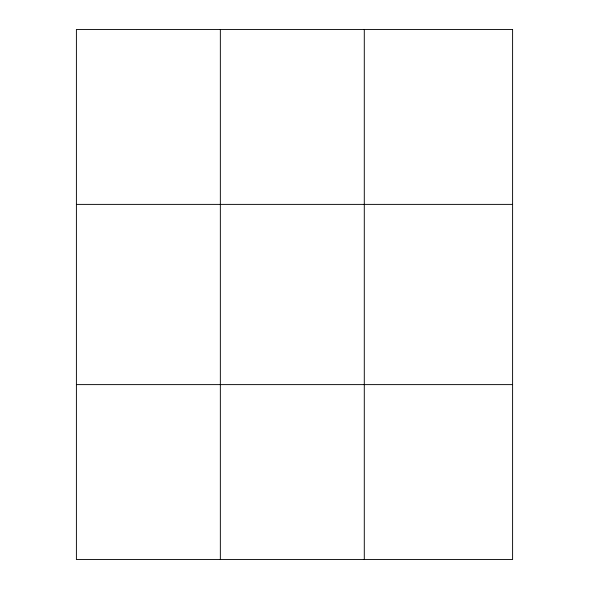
<?xml version="1.0" encoding="UTF-8"?>
<svg xmlns="http://www.w3.org/2000/svg" width="589" height="589" viewBox="0 0 589 589"><rect width="100%" height="100%" fill="white"/><g stroke="black" fill="none" stroke-linecap="round" stroke-linejoin="round"><path stroke-width="0.88" d="M220.345 559.55L220.345 29.45M364.289 559.55L364.289 29.45M76.401 204.383L512.599 204.383M76.401 384.617L512.599 384.617M512.599 29.45L512.599 559.55L76.401 559.55L76.401 29.45L512.599 29.45"/></g></svg>
